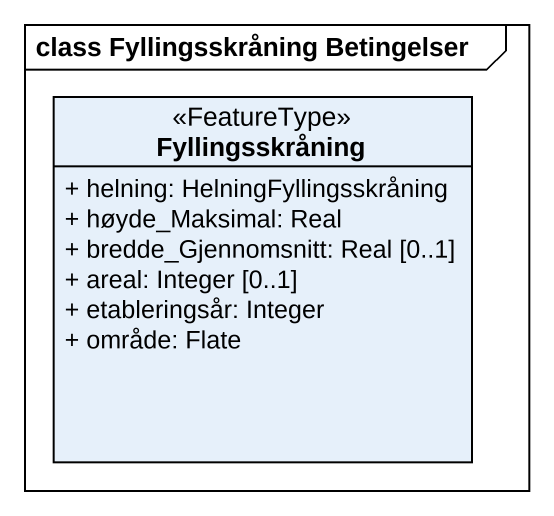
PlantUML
@startuml
mainframe class Fyllingsskråning Betingelser
hide circle
hide empty members
skinparam classAttributeIconSize 0
class Fyllingsskråning <<FeatureType>> {
  + helning: HelningFyllingsskråning
  + høyde_Maksimal: Real
  + bredde_Gjennomsnitt: Real [0..1]
  + areal: Integer [0..1]
  + etableringsår: Integer
  + område: Flate
}
@enduml
